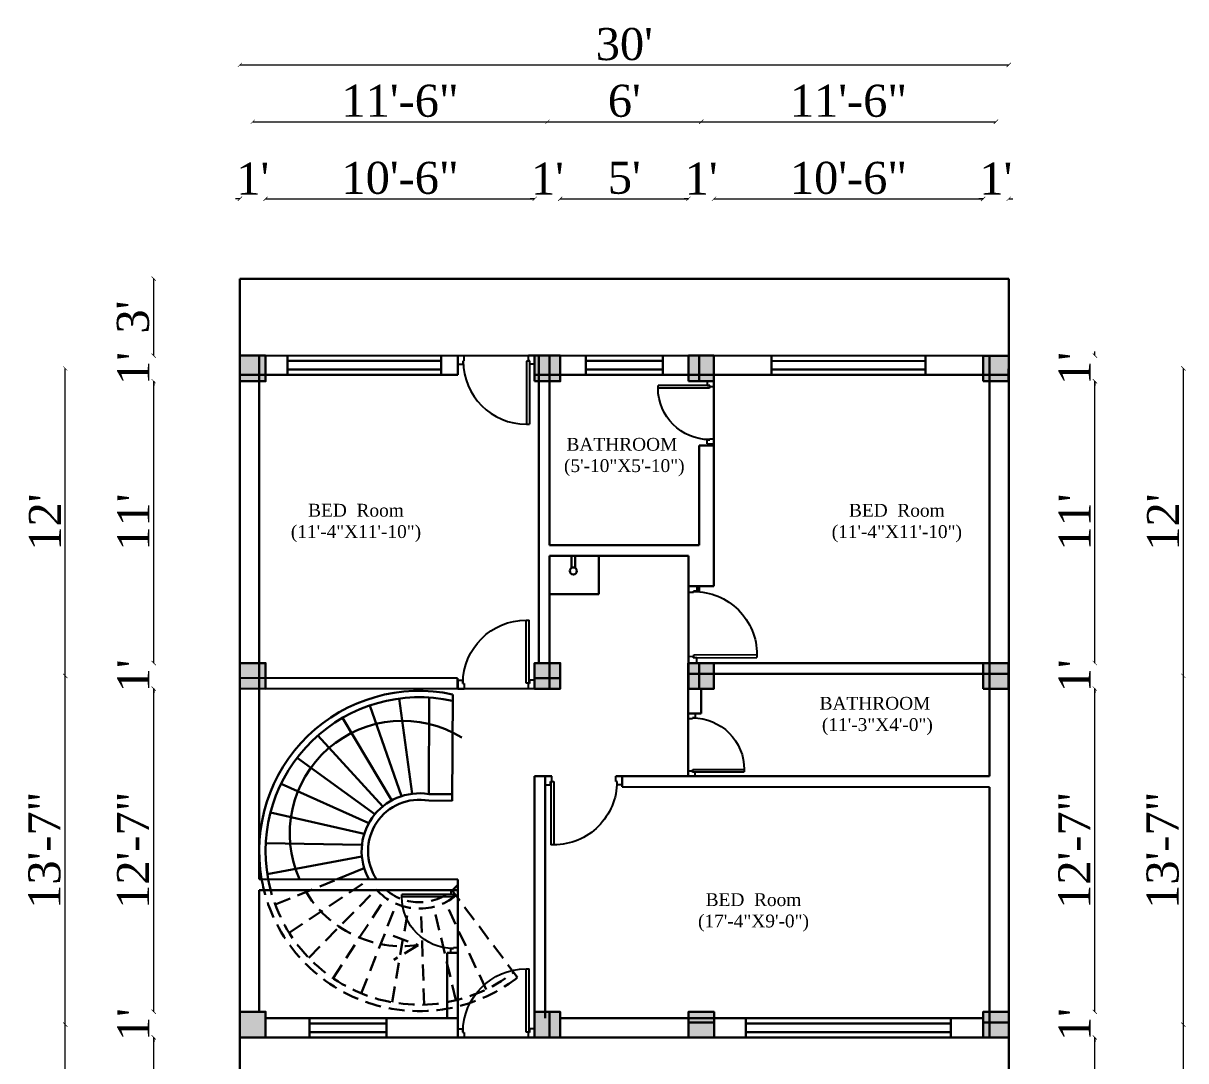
# Model space of a CAD drawing. Header units: inches. Extents: x -763457 to -760918, y -513041 to -512172.
# Drawn here: x -761462 to -760918, y -512657 to -512172 of the extents above; entities that cross this region are included whole.
import ezdxf

# ---------------------------------------------------------------- set-up
doc = ezdxf.new("R2010")
doc.units = ezdxf.units.IN
doc.header["$MEASUREMENT"] = 0
doc.linetypes.add('3', pattern=[0.375, 0.25, -0.125])
doc.layers.get('0').update_dxf_attribs({"lineweight": 30})
doc.layers.add('door', color=2, linetype='Continuous')
doc.layers.add('text', color=7, linetype='Continuous', lineweight=18)
doc.layers.add('window', color=6, linetype='Continuous', lineweight=18)
doc.styles.get("Standard").update_dxf_attribs({"font": 'romantic.ttf'})
doc.dimstyles.new('8feet', dxfattribs={"dimscale": 0, "dimtxt": 15, "dimasz": 2, "dimexe": 2, "dimexo": 10, "dimgap": 2, "dimtad": 1, "dimdec": 0, "dimzin": 0, "dimdsep": 46, "dimlunit": 3, "dimtxsty": 'Standard', "dimblk": 'ARCHTICK', "dimcen": 0, "dimdle": 0.02, "dimse1": 1, "dimse2": 1, "dimclrt": 256, "dimadec": 0, "dimazin": 0, "dimtfac": 1, "dimtdec": 0, "dimtix": 1, "dimtofl": 0, "dimtmove": 2, "dimatfit": 3, "dimfxl": 2, "dimtolj": 1, "dimtzin": 0, "dimlwd": 9, "dimarcsym": 0})

# ---------------------------------------------------------------- blocks, each defined once
blk = doc.blocks.new('A$C03477EDB')
at = {"layer": 'door', "ltscale": 0.5}
for p, q in [((98, 803), (63, 803)), ((63, 63), (63, 803)), ((98, 63), (98, 803)), ((0, 100), (60, 100)), ((0, 100), (0, 0)), ((0, 0), (75, 0)), ((60, 100), (63, 100)), ((60, 100), (60, 60)), ((60, 60), (63, 63)), ((60, 60), (75, 60)), ((63, 63), (98, 63)), ((75, 60), (75, 0)), ((825, 60), (825, 0)), ((840, 60), (825, 60)), ((900, 0), (825, 0)), ((838, 63), (840, 60)), ((840, 100), (840, 60)), ((900, 100), (840, 100)), ((900, 100), (900, 0))]:
    blk.add_line(p, q, dxfattribs=at)
blk.add_arc((98, 63), 740, 360, 90, dxfattribs=at)
blk = doc.blocks.new('_ArchTick')
at = {"layer": 'window', "color": 0, "const_width": 0.15}
blk.add_lwpolyline([(-0.5, -0.5), (0.5, 0.5)], dxfattribs=at)
blk = doc.blocks.new('*D1256')
at = {"color": 0, "lineweight": 9, "transparency": 16777216}
blk.add_line((-761400.8, -512706.32), (-761400.8, -512646.32), dxfattribs=at)
at = {"layer": 'Defpoints', "color": 0, "transparency": 16777216}
for p in [(-761400.8, -512646.34), (-761348.44, -512646.34), (-761341.72, -512706.3)]:
    blk.add_point(p, dxfattribs=at)
at = {"color": 0, "lineweight": 9, "transparency": 16777216, "xscale": 2, "yscale": 2, "zscale": 2}
for p, rotation in [((-761400.8, -512646.34), 90), ((-761400.8, -512706.3), 270)]:
    blk.add_blockref('_ArchTick', p, dxfattribs=dict(at, rotation=rotation))
at = {"transparency": 16777216, "insert": (-761410.59, -512676.32), "char_height": 15, "attachment_point": 5, "rotation": 90}
blk.add_mtext("\\A1;5'", dxfattribs=at)
blk = doc.blocks.new('*D1257')
at = {"color": 0, "lineweight": 9, "transparency": 16777216}
for p, q in [((-761400.8, -512634.35), (-761400.8, -512632.35)), ((-761400.8, -512646.34), (-761400.8, -512648.34))]:
    blk.add_line(p, q, dxfattribs=at)
at = {"layer": 'Defpoints', "color": 0, "transparency": 16777216}
for p in [(-761400.8, -512634.35), (-761348.44, -512634.35), (-761348.44, -512646.34)]:
    blk.add_point(p, dxfattribs=at)
at = {"color": 0, "lineweight": 9, "transparency": 16777216, "xscale": 2, "yscale": 2, "zscale": 2}
for p, rotation in [((-761400.8, -512634.35), 270), ((-761400.8, -512646.34), 90)]:
    blk.add_blockref('_ArchTick', p, dxfattribs=dict(at, rotation=rotation))
at = {"transparency": 16777216, "insert": (-761410.3, -512640.34), "char_height": 15, "attachment_point": 5, "rotation": 90}
blk.add_mtext("\\A1;1'", dxfattribs=at)
blk = doc.blocks.new('*D1258')
at = {"color": 0, "lineweight": 9, "transparency": 16777216}
blk.add_line((-761400.8, -512634.37), (-761400.8, -512483.08), dxfattribs=at)
at = {"layer": 'Defpoints', "color": 0, "transparency": 16777216}
for p in [(-761400.8, -512483.1), (-761348.42, -512483.1), (-761348.44, -512634.35)]:
    blk.add_point(p, dxfattribs=at)
at = {"color": 0, "lineweight": 9, "transparency": 16777216, "xscale": 2, "yscale": 2, "zscale": 2}
for p, rotation in [((-761400.8, -512483.1), 90), ((-761400.8, -512634.35), 270)]:
    blk.add_blockref('_ArchTick', p, dxfattribs=dict(at, rotation=rotation))
at = {"transparency": 16777216, "insert": (-761410.45, -512558.72), "char_height": 15, "attachment_point": 5, "rotation": 90}
blk.add_mtext('\\A1;12\'-7"', dxfattribs=at)
blk = doc.blocks.new('*D1259')
at = {"color": 0, "lineweight": 9, "transparency": 16777216}
for p, q in [((-761400.8, -512471.1), (-761400.8, -512469.1)), ((-761400.8, -512483.1), (-761400.8, -512485.1))]:
    blk.add_line(p, q, dxfattribs=at)
at = {"layer": 'Defpoints', "color": 0, "transparency": 16777216}
for p in [(-761400.8, -512471.1), (-761348.47, -512471.1), (-761348.42, -512483.1)]:
    blk.add_point(p, dxfattribs=at)
at = {"color": 0, "lineweight": 9, "transparency": 16777216, "xscale": 2, "yscale": 2, "zscale": 2}
for p, rotation in [((-761400.8, -512471.1), 270), ((-761400.8, -512483.1), 90)]:
    blk.add_blockref('_ArchTick', p, dxfattribs=dict(at, rotation=rotation))
at = {"transparency": 16777216, "insert": (-761410.3, -512477.1), "char_height": 15, "attachment_point": 5, "rotation": 90}
blk.add_mtext("\\A1;1'", dxfattribs=at)
blk = doc.blocks.new('*D1260')
at = {"color": 0, "lineweight": 9, "transparency": 16777216}
blk.add_line((-761400.8, -512471.12), (-761400.8, -512339.18), dxfattribs=at)
at = {"layer": 'Defpoints', "color": 0, "transparency": 16777216}
for p in [(-761400.8, -512339.2), (-761354.46, -512339.2), (-761348.47, -512471.1)]:
    blk.add_point(p, dxfattribs=at)
at = {"color": 0, "lineweight": 9, "transparency": 16777216, "xscale": 2, "yscale": 2, "zscale": 2}
for p, rotation in [((-761400.8, -512339.2), 90), ((-761400.8, -512471.1), 270)]:
    blk.add_blockref('_ArchTick', p, dxfattribs=dict(at, rotation=rotation))
at = {"transparency": 16777216, "insert": (-761410.3, -512405.15), "char_height": 15, "attachment_point": 5, "rotation": 90}
blk.add_mtext("\\A1;11'", dxfattribs=at)
blk = doc.blocks.new('*D1261')
at = {"color": 0, "lineweight": 9, "transparency": 16777216}
for p, q in [((-761400.8, -512327.21), (-761400.8, -512325.21)), ((-761400.8, -512339.2), (-761400.8, -512341.2))]:
    blk.add_line(p, q, dxfattribs=at)
at = {"layer": 'Defpoints', "color": 0, "transparency": 16777216}
for p in [(-761400.8, -512327.21), (-761354.45, -512327.21), (-761354.46, -512339.2)]:
    blk.add_point(p, dxfattribs=at)
at = {"color": 0, "lineweight": 9, "transparency": 16777216, "xscale": 2, "yscale": 2, "zscale": 2}
for p, rotation in [((-761400.8, -512327.21), 270), ((-761400.8, -512339.2), 90)]:
    blk.add_blockref('_ArchTick', p, dxfattribs=dict(at, rotation=rotation))
at = {"transparency": 16777216, "insert": (-761410.3, -512333.2), "char_height": 15, "attachment_point": 5, "rotation": 90}
blk.add_mtext("\\A1;1'", dxfattribs=at)
blk = doc.blocks.new('*D1262')
at = {"color": 0, "lineweight": 9, "transparency": 16777216}
blk.add_line((-761442.21, -512825.23), (-761442.21, -512640.32), dxfattribs=at)
at = {"layer": 'Defpoints', "color": 0, "transparency": 16777216}
for p in [(-761442.21, -512640.34), (-761348.44, -512640.34), (-761348.46, -512825.21)]:
    blk.add_point(p, dxfattribs=at)
at = {"color": 0, "lineweight": 9, "transparency": 16777216, "xscale": 2, "yscale": 2, "zscale": 2}
for p, rotation in [((-761442.21, -512640.34), 90), ((-761442.21, -512825.21), 270)]:
    blk.add_blockref('_ArchTick', p, dxfattribs=dict(at, rotation=rotation))
at = {"transparency": 16777216, "insert": (-761452, -512732.78), "char_height": 15, "attachment_point": 5, "rotation": 90}
blk.add_mtext('\\A1;15\'-5"', dxfattribs=at)
blk = doc.blocks.new('*D1263')
at = {"color": 0, "lineweight": 9, "transparency": 16777216}
blk.add_line((-761442.21, -512640.36), (-761442.21, -512477.08), dxfattribs=at)
at = {"layer": 'Defpoints', "color": 0, "transparency": 16777216}
for p in [(-761442.21, -512477.1), (-761348.47, -512477.1), (-761348.44, -512640.34)]:
    blk.add_point(p, dxfattribs=at)
at = {"color": 0, "lineweight": 9, "transparency": 16777216, "xscale": 2, "yscale": 2, "zscale": 2}
for p, rotation in [((-761442.21, -512477.1), 90), ((-761442.21, -512640.34), 270)]:
    blk.add_blockref('_ArchTick', p, dxfattribs=dict(at, rotation=rotation))
at = {"transparency": 16777216, "insert": (-761451.87, -512558.72), "char_height": 15, "attachment_point": 5, "rotation": 90}
blk.add_mtext('\\A1;13\'-7"', dxfattribs=at)
blk = doc.blocks.new('*D1264')
at = {"color": 0, "lineweight": 9, "transparency": 16777216}
blk.add_line((-761442.21, -512477.12), (-761442.21, -512333.18), dxfattribs=at)
at = {"layer": 'Defpoints', "color": 0, "transparency": 16777216}
for p in [(-761442.21, -512333.2), (-761348.46, -512333.2), (-761348.47, -512477.1)]:
    blk.add_point(p, dxfattribs=at)
at = {"color": 0, "lineweight": 9, "transparency": 16777216, "xscale": 2, "yscale": 2, "zscale": 2}
for p, rotation in [((-761442.21, -512333.2), 90), ((-761442.21, -512477.1), 270)]:
    blk.add_blockref('_ArchTick', p, dxfattribs=dict(at, rotation=rotation))
at = {"transparency": 16777216, "insert": (-761451.71, -512405.15), "char_height": 15, "attachment_point": 5, "rotation": 90}
blk.add_mtext("\\A1;12'", dxfattribs=at)
blk = doc.blocks.new('*D1268')
at = {"color": 0, "lineweight": 9, "transparency": 16777216}
blk.add_line((-760960.36, -512706.32), (-760960.36, -512646.32), dxfattribs=at)
at = {"layer": 'Defpoints', "color": 0, "transparency": 16777216}
for p in [(-761012.72, -512646.34), (-760960.36, -512646.34), (-761019.43, -512706.3)]:
    blk.add_point(p, dxfattribs=at)
at = {"color": 0, "lineweight": 9, "transparency": 16777216, "xscale": 2, "yscale": 2, "zscale": 2}
for p, rotation in [((-760960.36, -512646.34), 90), ((-760960.36, -512706.3), 270)]:
    blk.add_blockref('_ArchTick', p, dxfattribs=dict(at, rotation=rotation))
at = {"transparency": 16777216, "insert": (-760970.15, -512676.32), "char_height": 15, "attachment_point": 5, "rotation": 90}
blk.add_mtext("\\A1;5'", dxfattribs=at)
blk = doc.blocks.new('*D1269')
at = {"color": 0, "lineweight": 9, "transparency": 16777216}
for p, q in [((-760960.36, -512634.35), (-760960.36, -512632.35)), ((-760960.36, -512646.34), (-760960.36, -512648.34))]:
    blk.add_line(p, q, dxfattribs=at)
at = {"layer": 'Defpoints', "color": 0, "transparency": 16777216}
for p in [(-761012.72, -512634.35), (-760960.36, -512634.35), (-761012.72, -512646.34)]:
    blk.add_point(p, dxfattribs=at)
at = {"color": 0, "lineweight": 9, "transparency": 16777216, "xscale": 2, "yscale": 2, "zscale": 2}
for p, rotation in [((-760960.36, -512634.35), 270), ((-760960.36, -512646.34), 90)]:
    blk.add_blockref('_ArchTick', p, dxfattribs=dict(at, rotation=rotation))
at = {"transparency": 16777216, "insert": (-760969.86, -512640.34), "char_height": 15, "attachment_point": 5, "rotation": 90}
blk.add_mtext("\\A1;1'", dxfattribs=at)
blk = doc.blocks.new('*D1270')
at = {"color": 0, "lineweight": 9, "transparency": 16777216}
blk.add_line((-760960.36, -512634.37), (-760960.36, -512483.08), dxfattribs=at)
at = {"layer": 'Defpoints', "color": 0, "transparency": 16777216}
for p in [(-761012.73, -512483.1), (-760960.36, -512483.1), (-761012.72, -512634.35)]:
    blk.add_point(p, dxfattribs=at)
at = {"color": 0, "lineweight": 9, "transparency": 16777216, "xscale": 2, "yscale": 2, "zscale": 2}
for p, rotation in [((-760960.36, -512483.1), 90), ((-760960.36, -512634.35), 270)]:
    blk.add_blockref('_ArchTick', p, dxfattribs=dict(at, rotation=rotation))
at = {"transparency": 16777216, "insert": (-760970.01, -512558.72), "char_height": 15, "attachment_point": 5, "rotation": 90}
blk.add_mtext('\\A1;12\'-7"', dxfattribs=at)
blk = doc.blocks.new('*D1271')
at = {"color": 0, "lineweight": 9, "transparency": 16777216}
for p, q in [((-760960.36, -512471.1), (-760960.36, -512469.1)), ((-760960.36, -512483.1), (-760960.36, -512485.1))]:
    blk.add_line(p, q, dxfattribs=at)
at = {"layer": 'Defpoints', "color": 0, "transparency": 16777216}
for p in [(-761012.68, -512471.1), (-760960.36, -512471.1), (-761012.73, -512483.1)]:
    blk.add_point(p, dxfattribs=at)
at = {"color": 0, "lineweight": 9, "transparency": 16777216, "xscale": 2, "yscale": 2, "zscale": 2}
for p, rotation in [((-760960.36, -512471.1), 270), ((-760960.36, -512483.1), 90)]:
    blk.add_blockref('_ArchTick', p, dxfattribs=dict(at, rotation=rotation))
at = {"transparency": 16777216, "insert": (-760969.86, -512477.1), "char_height": 15, "attachment_point": 5, "rotation": 90}
blk.add_mtext("\\A1;1'", dxfattribs=at)
blk = doc.blocks.new('*D1272')
at = {"color": 0, "lineweight": 9, "transparency": 16777216}
blk.add_line((-760960.36, -512471.12), (-760960.36, -512339.18), dxfattribs=at)
at = {"layer": 'Defpoints', "color": 0, "transparency": 16777216}
for p in [(-761006.7, -512339.2), (-760960.36, -512339.2), (-761012.68, -512471.1)]:
    blk.add_point(p, dxfattribs=at)
at = {"color": 0, "lineweight": 9, "transparency": 16777216, "xscale": 2, "yscale": 2, "zscale": 2}
for p, rotation in [((-760960.36, -512339.2), 90), ((-760960.36, -512471.1), 270)]:
    blk.add_blockref('_ArchTick', p, dxfattribs=dict(at, rotation=rotation))
at = {"transparency": 16777216, "insert": (-760969.86, -512405.15), "char_height": 15, "attachment_point": 5, "rotation": 90}
blk.add_mtext("\\A1;11'", dxfattribs=at)
blk = doc.blocks.new('*D1273')
at = {"color": 0, "lineweight": 9, "transparency": 16777216}
for p, q in [((-760960.36, -512327.21), (-760960.36, -512325.21)), ((-760960.36, -512339.2), (-760960.36, -512341.2))]:
    blk.add_line(p, q, dxfattribs=at)
at = {"layer": 'Defpoints', "color": 0, "transparency": 16777216}
for p in [(-761006.7, -512327.21), (-760960.36, -512327.21), (-761006.7, -512339.2)]:
    blk.add_point(p, dxfattribs=at)
at = {"color": 0, "lineweight": 9, "transparency": 16777216, "xscale": 2, "yscale": 2, "zscale": 2}
for p, rotation in [((-760960.36, -512327.21), 270), ((-760960.36, -512339.2), 90)]:
    blk.add_blockref('_ArchTick', p, dxfattribs=dict(at, rotation=rotation))
at = {"transparency": 16777216, "insert": (-760969.86, -512333.2), "char_height": 15, "attachment_point": 5, "rotation": 90}
blk.add_mtext("\\A1;1'", dxfattribs=at)
blk = doc.blocks.new('*D1274')
at = {"color": 0, "lineweight": 9, "transparency": 16777216}
blk.add_line((-760918.94, -512825.23), (-760918.94, -512640.32), dxfattribs=at)
at = {"layer": 'Defpoints', "color": 0, "transparency": 16777216}
for p in [(-761012.72, -512640.34), (-760918.94, -512640.34), (-761012.7, -512825.21)]:
    blk.add_point(p, dxfattribs=at)
at = {"color": 0, "lineweight": 9, "transparency": 16777216, "xscale": 2, "yscale": 2, "zscale": 2}
for p, rotation in [((-760918.94, -512640.34), 90), ((-760918.94, -512825.21), 270)]:
    blk.add_blockref('_ArchTick', p, dxfattribs=dict(at, rotation=rotation))
at = {"transparency": 16777216, "insert": (-760928.73, -512732.78), "char_height": 15, "attachment_point": 5, "rotation": 90}
blk.add_mtext('\\A1;15\'-5"', dxfattribs=at)
blk = doc.blocks.new('*D1275')
at = {"color": 0, "lineweight": 9, "transparency": 16777216}
blk.add_line((-760918.94, -512640.36), (-760918.94, -512477.08), dxfattribs=at)
at = {"layer": 'Defpoints', "color": 0, "transparency": 16777216}
for p in [(-761012.68, -512477.1), (-760918.94, -512477.1), (-761012.72, -512640.34)]:
    blk.add_point(p, dxfattribs=at)
at = {"color": 0, "lineweight": 9, "transparency": 16777216, "xscale": 2, "yscale": 2, "zscale": 2}
for p, rotation in [((-760918.94, -512477.1), 90), ((-760918.94, -512640.34), 270)]:
    blk.add_blockref('_ArchTick', p, dxfattribs=dict(at, rotation=rotation))
at = {"transparency": 16777216, "insert": (-760928.6, -512558.72), "char_height": 15, "attachment_point": 5, "rotation": 90}
blk.add_mtext('\\A1;13\'-7"', dxfattribs=at)
blk = doc.blocks.new('*D1276')
at = {"color": 0, "lineweight": 9, "transparency": 16777216}
blk.add_line((-760918.94, -512477.12), (-760918.94, -512333.18), dxfattribs=at)
at = {"layer": 'Defpoints', "color": 0, "transparency": 16777216}
for p in [(-761012.7, -512333.2), (-760918.94, -512333.2), (-761012.68, -512477.1)]:
    blk.add_point(p, dxfattribs=at)
at = {"color": 0, "lineweight": 9, "transparency": 16777216, "xscale": 2, "yscale": 2, "zscale": 2}
for p, rotation in [((-760918.94, -512333.2), 90), ((-760918.94, -512477.1), 270)]:
    blk.add_blockref('_ArchTick', p, dxfattribs=dict(at, rotation=rotation))
at = {"transparency": 16777216, "insert": (-760928.44, -512405.15), "char_height": 15, "attachment_point": 5, "rotation": 90}
blk.add_mtext("\\A1;12'", dxfattribs=at)
blk = doc.blocks.new('*D1277')
at = {"color": 0, "lineweight": 9, "transparency": 16777216}
for p, q in [((-761360.45, -512253.84), (-761362.45, -512253.84)), ((-761348.46, -512253.84), (-761346.46, -512253.84))]:
    blk.add_line(p, q, dxfattribs=at)
at = {"layer": 'Defpoints', "color": 0, "transparency": 16777216}
for p in [(-761348.46, -512253.84), (-761360.45, -512327.2), (-761348.46, -512327.21)]:
    blk.add_point(p, dxfattribs=at)
at = {"color": 0, "lineweight": 9, "transparency": 16777216, "xscale": 2, "yscale": 2, "zscale": 2}
blk.add_blockref('_ArchTick', (-761360.45, -512253.84), dxfattribs=at)
at = {"color": 0, "lineweight": 9, "transparency": 16777216, "xscale": 2, "yscale": 2, "zscale": 2, "rotation": 180}
blk.add_blockref('_ArchTick', (-761348.46, -512253.84), dxfattribs=at)
at = {"transparency": 16777216, "insert": (-761354.45, -512244.34), "char_height": 15, "attachment_point": 5}
blk.add_mtext("\\A1;1'", dxfattribs=at)
blk = doc.blocks.new('*D1278')
at = {"color": 0, "lineweight": 9, "transparency": 16777216}
blk.add_line((-761348.48, -512253.84), (-761222.53, -512253.84), dxfattribs=at)
at = {"layer": 'Defpoints', "color": 0, "transparency": 16777216}
for p in [(-761222.55, -512253.84), (-761348.46, -512327.21), (-761222.55, -512327.22)]:
    blk.add_point(p, dxfattribs=at)
at = {"color": 0, "lineweight": 9, "transparency": 16777216, "xscale": 2, "yscale": 2, "zscale": 2, "rotation": 180}
blk.add_blockref('_ArchTick', (-761348.46, -512253.84), dxfattribs=at)
at = {"color": 0, "lineweight": 9, "transparency": 16777216, "xscale": 2, "yscale": 2, "zscale": 2}
blk.add_blockref('_ArchTick', (-761222.55, -512253.84), dxfattribs=at)
at = {"transparency": 16777216, "insert": (-761285.5, -512244.12), "char_height": 15, "attachment_point": 5}
blk.add_mtext('\\A1;10\'-6"', dxfattribs=at)
blk = doc.blocks.new('*D1279')
at = {"color": 0, "lineweight": 9, "transparency": 16777216}
for p, q in [((-761222.55, -512253.84), (-761224.55, -512253.84)), ((-761210.56, -512253.84), (-761208.56, -512253.84))]:
    blk.add_line(p, q, dxfattribs=at)
at = {"layer": 'Defpoints', "color": 0, "transparency": 16777216}
for p in [(-761210.56, -512253.84), (-761222.55, -512327.22), (-761210.56, -512327.22)]:
    blk.add_point(p, dxfattribs=at)
at = {"color": 0, "lineweight": 9, "transparency": 16777216, "xscale": 2, "yscale": 2, "zscale": 2}
blk.add_blockref('_ArchTick', (-761222.55, -512253.84), dxfattribs=at)
at = {"color": 0, "lineweight": 9, "transparency": 16777216, "xscale": 2, "yscale": 2, "zscale": 2, "rotation": 180}
blk.add_blockref('_ArchTick', (-761210.56, -512253.84), dxfattribs=at)
at = {"transparency": 16777216, "insert": (-761216.55, -512244.34), "char_height": 15, "attachment_point": 5}
blk.add_mtext("\\A1;1'", dxfattribs=at)
blk = doc.blocks.new('*D1280')
at = {"color": 0, "lineweight": 9, "transparency": 16777216}
blk.add_line((-761210.58, -512253.84), (-761150.58, -512253.84), dxfattribs=at)
at = {"layer": 'Defpoints', "color": 0, "transparency": 16777216}
for p in [(-761150.6, -512253.84), (-761210.56, -512327.22), (-761150.6, -512327.22)]:
    blk.add_point(p, dxfattribs=at)
at = {"color": 0, "lineweight": 9, "transparency": 16777216, "xscale": 2, "yscale": 2, "zscale": 2, "rotation": 180}
blk.add_blockref('_ArchTick', (-761210.56, -512253.84), dxfattribs=at)
at = {"color": 0, "lineweight": 9, "transparency": 16777216, "xscale": 2, "yscale": 2, "zscale": 2}
blk.add_blockref('_ArchTick', (-761150.6, -512253.84), dxfattribs=at)
at = {"transparency": 16777216, "insert": (-761180.58, -512244.05), "char_height": 15, "attachment_point": 5}
blk.add_mtext("\\A1;5'", dxfattribs=at)
blk = doc.blocks.new('*D1281')
at = {"color": 0, "lineweight": 9, "transparency": 16777216}
for p, q in [((-761150.6, -512253.84), (-761152.6, -512253.84)), ((-761138.61, -512253.84), (-761136.61, -512253.84))]:
    blk.add_line(p, q, dxfattribs=at)
at = {"layer": 'Defpoints', "color": 0, "transparency": 16777216}
for p in [(-761138.61, -512253.84), (-761150.6, -512327.22), (-761138.61, -512327.22)]:
    blk.add_point(p, dxfattribs=at)
at = {"color": 0, "lineweight": 9, "transparency": 16777216, "xscale": 2, "yscale": 2, "zscale": 2}
blk.add_blockref('_ArchTick', (-761150.6, -512253.84), dxfattribs=at)
at = {"color": 0, "lineweight": 9, "transparency": 16777216, "xscale": 2, "yscale": 2, "zscale": 2, "rotation": 180}
blk.add_blockref('_ArchTick', (-761138.61, -512253.84), dxfattribs=at)
at = {"transparency": 16777216, "insert": (-761144.6, -512244.34), "char_height": 15, "attachment_point": 5}
blk.add_mtext("\\A1;1'", dxfattribs=at)
blk = doc.blocks.new('*D1282')
at = {"color": 0, "lineweight": 9, "transparency": 16777216}
blk.add_line((-761138.63, -512253.84), (-761012.68, -512253.84), dxfattribs=at)
at = {"layer": 'Defpoints', "color": 0, "transparency": 16777216}
for p in [(-761012.7, -512253.84), (-761138.61, -512327.22), (-761012.7, -512327.23)]:
    blk.add_point(p, dxfattribs=at)
at = {"color": 0, "lineweight": 9, "transparency": 16777216, "xscale": 2, "yscale": 2, "zscale": 2, "rotation": 180}
blk.add_blockref('_ArchTick', (-761138.61, -512253.84), dxfattribs=at)
at = {"color": 0, "lineweight": 9, "transparency": 16777216, "xscale": 2, "yscale": 2, "zscale": 2}
blk.add_blockref('_ArchTick', (-761012.7, -512253.84), dxfattribs=at)
at = {"transparency": 16777216, "insert": (-761075.65, -512244.12), "char_height": 15, "attachment_point": 5}
blk.add_mtext('\\A1;10\'-6"', dxfattribs=at)
blk = doc.blocks.new('*D1283')
at = {"color": 0, "lineweight": 9, "transparency": 16777216}
for p, q in [((-761012.7, -512253.84), (-761014.7, -512253.84)), ((-761000.7, -512253.84), (-760998.7, -512253.84))]:
    blk.add_line(p, q, dxfattribs=at)
at = {"layer": 'Defpoints', "color": 0, "transparency": 16777216}
for p in [(-761000.7, -512253.84), (-761012.7, -512327.23), (-761000.7, -512327.23)]:
    blk.add_point(p, dxfattribs=at)
at = {"color": 0, "lineweight": 9, "transparency": 16777216, "xscale": 2, "yscale": 2, "zscale": 2}
blk.add_blockref('_ArchTick', (-761012.7, -512253.84), dxfattribs=at)
at = {"color": 0, "lineweight": 9, "transparency": 16777216, "xscale": 2, "yscale": 2, "zscale": 2, "rotation": 180}
blk.add_blockref('_ArchTick', (-761000.7, -512253.84), dxfattribs=at)
at = {"transparency": 16777216, "insert": (-761006.7, -512244.34), "char_height": 15, "attachment_point": 5}
blk.add_mtext("\\A1;1'", dxfattribs=at)
blk = doc.blocks.new('*D1284')
at = {"color": 0, "lineweight": 9, "transparency": 16777216}
blk.add_line((-761354.48, -512217.75), (-761216.53, -512217.75), dxfattribs=at)
at = {"layer": 'Defpoints', "color": 0, "transparency": 16777216}
for p in [(-761216.55, -512217.75), (-761354.46, -512339.2), (-761216.55, -512339.21)]:
    blk.add_point(p, dxfattribs=at)
at = {"color": 0, "lineweight": 9, "transparency": 16777216, "xscale": 2, "yscale": 2, "zscale": 2, "rotation": 180}
blk.add_blockref('_ArchTick', (-761354.46, -512217.75), dxfattribs=at)
at = {"color": 0, "lineweight": 9, "transparency": 16777216, "xscale": 2, "yscale": 2, "zscale": 2}
blk.add_blockref('_ArchTick', (-761216.55, -512217.75), dxfattribs=at)
at = {"transparency": 16777216, "insert": (-761285.5, -512208.03), "char_height": 15, "attachment_point": 5}
blk.add_mtext('\\A1;11\'-6"', dxfattribs=at)
blk = doc.blocks.new('*D1285')
at = {"color": 0, "lineweight": 9, "transparency": 16777216}
blk.add_line((-761216.57, -512217.75), (-761144.58, -512217.75), dxfattribs=at)
at = {"layer": 'Defpoints', "color": 0, "transparency": 16777216}
for p in [(-761144.6, -512217.75), (-761216.55, -512339.21), (-761144.6, -512339.22)]:
    blk.add_point(p, dxfattribs=at)
at = {"color": 0, "lineweight": 9, "transparency": 16777216, "xscale": 2, "yscale": 2, "zscale": 2, "rotation": 180}
blk.add_blockref('_ArchTick', (-761216.55, -512217.75), dxfattribs=at)
at = {"color": 0, "lineweight": 9, "transparency": 16777216, "xscale": 2, "yscale": 2, "zscale": 2}
blk.add_blockref('_ArchTick', (-761144.6, -512217.75), dxfattribs=at)
at = {"transparency": 16777216, "insert": (-761180.58, -512208.03), "char_height": 15, "attachment_point": 5}
blk.add_mtext("\\A1;6'", dxfattribs=at)
blk = doc.blocks.new('*D1286')
at = {"color": 0, "lineweight": 9, "transparency": 16777216}
blk.add_line((-761144.62, -512217.75), (-761006.68, -512217.75), dxfattribs=at)
at = {"layer": 'Defpoints', "color": 0, "transparency": 16777216}
for p in [(-761006.7, -512217.75), (-761144.6, -512339.22), (-761006.7, -512339.23)]:
    blk.add_point(p, dxfattribs=at)
at = {"color": 0, "lineweight": 9, "transparency": 16777216, "xscale": 2, "yscale": 2, "zscale": 2, "rotation": 180}
blk.add_blockref('_ArchTick', (-761144.6, -512217.75), dxfattribs=at)
at = {"color": 0, "lineweight": 9, "transparency": 16777216, "xscale": 2, "yscale": 2, "zscale": 2}
blk.add_blockref('_ArchTick', (-761006.7, -512217.75), dxfattribs=at)
at = {"transparency": 16777216, "insert": (-761075.65, -512208.03), "char_height": 15, "attachment_point": 5}
blk.add_mtext('\\A1;11\'-6"', dxfattribs=at)
blk = doc.blocks.new('*D1287')
at = {"color": 0, "lineweight": 9, "transparency": 16777216}
blk.add_line((-761360.47, -512191.16), (-761000.68, -512191.16), dxfattribs=at)
at = {"layer": 'Defpoints', "color": 0, "transparency": 16777216}
for p in [(-761000.7, -512191.16), (-761360.45, -512327.2), (-761000.7, -512327.2)]:
    blk.add_point(p, dxfattribs=at)
at = {"color": 0, "lineweight": 9, "transparency": 16777216, "xscale": 2, "yscale": 2, "zscale": 2, "rotation": 180}
blk.add_blockref('_ArchTick', (-761360.45, -512191.16), dxfattribs=at)
at = {"color": 0, "lineweight": 9, "transparency": 16777216, "xscale": 2, "yscale": 2, "zscale": 2}
blk.add_blockref('_ArchTick', (-761000.7, -512191.16), dxfattribs=at)
at = {"transparency": 16777216, "insert": (-761180.58, -512181.49), "char_height": 15, "attachment_point": 5}
blk.add_mtext("\\A1;30'", dxfattribs=at)
blk = doc.blocks.new('*D1292')
at = {"color": 0, "lineweight": 9, "transparency": 16777216}
blk.add_line((-761400.8, -512327.22), (-761400.8, -512291.18), dxfattribs=at)
at = {"layer": 'Defpoints', "color": 0, "transparency": 16777216}
for p in [(-761400.8, -512291.2), (-761360.45, -512291.2), (-761360.45, -512327.2)]:
    blk.add_point(p, dxfattribs=at)
at = {"color": 0, "lineweight": 9, "transparency": 16777216, "xscale": 2, "yscale": 2, "zscale": 2}
for p, rotation in [((-761400.8, -512291.2), 90), ((-761400.8, -512327.2), 270)]:
    blk.add_blockref('_ArchTick', p, dxfattribs=dict(at, rotation=rotation))
at = {"transparency": 16777216, "insert": (-761410.45, -512309.2), "char_height": 15, "attachment_point": 5, "rotation": 90}
blk.add_mtext("\\A1;3'", dxfattribs=at)

msp = doc.modelspace()

# ---------------------------------------------------------------- hatches: boundary and pattern name
for points in [[(-761360.45, -512327.2), (-761360.45, -512339.2), (-761348.46, -512339.2), (-761348.46, -512327.21)], [(-761222.55, -512327.22), (-761222.55, -512339.21), (-761210.56, -512339.21), (-761210.56, -512327.22)], [(-761150.6, -512327.23), (-761150.6, -512339.22), (-761138.61, -512339.22), (-761138.61, -512327.23)], [(-761012.7, -512327.24), (-761012.7, -512339.23), (-761000.71, -512339.23), (-761000.7, -512327.24)], [(-761360.46, -512471.1), (-761360.47, -512483.09), (-761348.47, -512483.1), (-761348.47, -512471.1)], [(-761222.56, -512471.12), (-761222.56, -512483.11), (-761210.57, -512483.11), (-761210.57, -512471.12)], [(-761150.61, -512471.12), (-761150.61, -512483.12), (-761138.62, -512483.12), (-761138.62, -512471.13)], [(-761012.71, -512471.14), (-761012.71, -512483.13), (-761000.72, -512483.13), (-761000.72, -512471.14)], [(-761360.43, -512634.34), (-761360.43, -512646.34), (-761348.44, -512646.34), (-761348.44, -512634.35)], [(-761222.53, -512634.36), (-761222.53, -512646.35), (-761210.54, -512646.35), (-761210.54, -512634.36)], [(-761150.58, -512634.37), (-761150.58, -512646.36), (-761138.59, -512646.36), (-761138.59, -512634.37)], [(-761012.68, -512634.38), (-761012.68, -512646.37), (-761000.69, -512646.37), (-761000.68, -512634.38)]]:
    msp.add_hatch(color=256).paths.add_polyline_path(points)

# ---------------------------------------------------------------- linework, layer by layer
for p, q in [((-761360.45, -512291.2), (-761000.7, -512291.24)), ((-761360.45, -512291.2), (-761360.45, -512867.2)), ((-761000.7, -512291.24), (-761000.7, -512867.24)), ((-761360.45, -512327.2), (-761000.7, -512327.24)), ((-761351.46, -512327.21), (-761351.46, -512549.94)), ((-761338.23, -512336.2), (-761338.22, -512327.21)), ((-761266.28, -512336.21), (-761266.28, -512327.22)), ((-761220.57, -512471.12), (-761220.55, -512327.22)), ((-761215.56, -512415.97), (-761215.55, -512327.22)), ((-761210.56, -512339.21), (-761210.56, -512327.22)), ((-761198.58, -512327.22), (-761198.58, -512336.21)), ((-761162.58, -512327.22), (-761162.58, -512336.22)), ((-761150.6, -512339.22), (-761150.6, -512327.23)), ((-761145.6, -512339.22), (-761145.6, -512327.23)), ((-761111.63, -512336.22), (-761111.63, -512327.23)), ((-761039.68, -512336.23), (-761039.68, -512327.24)), ((-761009.7, -512327.24), (-761009.7, -512524.13)), ((-761000.7, -512327.24), (-761000.7, -512831.24)), ((-761338.23, -512333.7), (-761266.28, -512333.71)), ((-761338.22, -512329.71), (-761266.28, -512329.71)), ((-761198.58, -512329.72), (-761162.58, -512329.72)), ((-761198.58, -512333.72), (-761162.58, -512333.72)), ((-761111.63, -512329.73), (-761039.68, -512329.74)), ((-761111.63, -512333.73), (-761039.68, -512333.73)), ((-761360.45, -512336.2), (-761258.55, -512336.21)), ((-761222.55, -512336.21), (-761000.71, -512336.24)), ((-761138.61, -512339.22), (-761138.61, -512435.09)), ((-761145.6, -512415.97), (-761145.6, -512369.22)), ((-761220.56, -512411.09), (-761220.56, -512411.09)), ((-761215.56, -512415.97), (-761145.6, -512415.97)), ((-761215.57, -512471.12), (-761215.56, -512420.97)), ((-761215.56, -512420.97), (-761150.6, -512420.97)), ((-761192.44, -512420.97), (-761192.44, -512438.93)), ((-761150.6, -512483.12), (-761150.6, -512420.97)), ((-761138.61, -512435.09), (-761150.6, -512435.09)), ((-761145.6, -512437.75), (-761145.6, -512435.09)), ((-761192.44, -512438.93), (-761215.56, -512438.93)), ((-761215.57, -512483.11), (-761215.57, -512471.12)), ((-761150.61, -512471.12), (-761000.72, -512471.14)), ((-761145.6, -512483.12), (-761145.6, -512471.12)), ((-761360.47, -512478.1), (-761258.56, -512478.11)), ((-761222.56, -512478.11), (-761210.57, -512478.11)), ((-761150.61, -512476.12), (-761000.72, -512476.14)), ((-761150.61, -512476.12), (-761000.72, -512476.14)), ((-761360.47, -512483.09), (-761210.57, -512483.11)), ((-761360.47, -512483.09), (-761210.57, -512483.11)), ((-761351.47, -512483.09), (-761351.45, -512572.34)), ((-761150.61, -512483.12), (-761150.62, -512524.12)), ((-761144.62, -512483.12), (-761144.62, -512494.79)), ((-761150.62, -512494.79), (-761144.62, -512494.79)), ((-761222.53, -512637.35), (-761222.53, -512524.11)), ((-761222.53, -512524.11), (-761214.53, -512524.11)), ((-761217.53, -512637.35), (-761217.53, -512524.11)), ((-761184.55, -512524.12), (-761009.7, -512524.13)), ((-761181.55, -512524.08), (-761181.55, -512529.12)), ((-761181.55, -512529.12), (-761009.7, -512529.13)), ((-761009.7, -512529.13), (-761009.7, -512646.37)), ((-761272.11, -512535.48), (-761261.13, -512535.53)), ((-761272.1, -512532.44), (-761261.11, -512532.49)), ((-761351.45, -512572.34), (-761258.53, -512572.35)), ((-761258.53, -512646.35), (-761258.53, -512572.35)), ((-761351.45, -512577.34), (-761258.53, -512577.35)), ((-761351.45, -512577.34), (-761351.44, -512634.35)), ((-761263.53, -512637.35), (-761263.53, -512606.68)), ((-761263.53, -512606.68), (-761258.53, -512606.68)), ((-761348.44, -512637.34), (-761258.53, -512637.35)), ((-761327.83, -512637.34), (-761327.84, -512646.34)), ((-761291.83, -512637.34), (-761291.84, -512646.34)), ((-761215.53, -512646.35), (-761215.53, -512634.36)), ((-761210.54, -512646.35), (-761210.54, -512634.36)), ((-761012.72, -512637.34), (-761210.54, -512637.37)), ((-761123.66, -512646.36), (-761123.66, -512637.37)), ((-761027.71, -512646.37), (-761027.71, -512637.38)), ((-761327.84, -512643.84), (-761291.84, -512643.84)), ((-761327.83, -512639.84), (-761291.83, -512639.84)), ((-761150.58, -512639.36), (-761138.59, -512639.36)), ((-761123.66, -512639.86), (-761027.71, -512639.87)), ((-761123.66, -512643.86), (-761027.71, -512643.87)), ((-761012.68, -512639.38), (-761000.69, -512639.38)), ((-761348.44, -512646.34), (-761222.53, -512646.35)), ((-761263.53, -512646.35), (-761263.53, -512646.35)), ((-761150.58, -512646.36), (-761210.54, -512646.35)), ((-761012.72, -512646.34), (-761150.58, -512646.36))]:
    msp.add_line(p, q)
at = {"ltscale": 0.5}
for p, q in [((-761260.89, -512485.76), (-761261.13, -512535.53)), ((-761299.65, -512490.94), (-761284.8, -512533.39)), ((-761285.93, -512487.73), (-761279.92, -512532.3)), ((-761271.96, -512487.26), (-761272.1, -512532.44)), ((-761312.51, -512496.77), (-761289.41, -512535.37)), ((-761324.01, -512505.03), (-761293.61, -512538.2)), ((-761333.71, -512515.43), (-761297.25, -512541.81)), ((-761341.21, -512527.6), (-761300.17, -512546.11)), ((-761346.18, -512541.1), (-761302.25, -512550.97)), ((-761348.36, -512555.41), (-761303.34, -512556.24)), ((-761347.63, -512569.97), (-761303.36, -512561.71)), ((-761314.94, -512572.34), (-761302.25, -512567.17))]:
    msp.add_line(p, q, dxfattribs=at)
at = {"linetype": '3', "ltscale": 30}
for p, q in [((-761343.94, -512584.16), (-761314.94, -512572.34)), ((-761337.41, -512597.39), (-761299.99, -512572.36)), ((-761328.25, -512609.07), (-761296.65, -512577.03)), ((-761230.59, -512618.32), (-761261.13, -512577.5)), ((-761316.84, -512618.66), (-761292.34, -512580.92)), ((-761303.64, -512625.71), (-761287.24, -512583.83)), ((-761245.22, -512623.88), (-761264.28, -512583.13)), ((-761289.23, -512629.89), (-761281.6, -512585.57)), ((-761274.24, -512630.99), (-761275.69, -512586.05)), ((-761259.35, -512628.96), (-761269.81, -512585.22)), ((-761288.7, -512598.79), (-761277.03, -512603.12)), ((-761277.03, -512603.12), (-761288.46, -512610.06))]:
    msp.add_line(p, q, dxfattribs=at)
for points in [[(-761360.45, -512339.2), (-761348.46, -512339.2), (-761348.46, -512327.21), (-761360.45, -512327.2)], [(-761222.55, -512339.21), (-761210.56, -512339.21), (-761210.56, -512327.22), (-761222.55, -512327.22)], [(-761150.6, -512339.22), (-761138.61, -512339.22), (-761138.61, -512327.23), (-761150.6, -512327.23)], [(-761012.7, -512339.23), (-761000.71, -512339.23), (-761000.7, -512327.24), (-761012.7, -512327.24)], [(-761360.47, -512483.09), (-761348.47, -512483.1), (-761348.47, -512471.1), (-761360.46, -512471.1)], [(-761222.56, -512483.11), (-761210.57, -512483.11), (-761210.57, -512471.12), (-761222.56, -512471.12)], [(-761150.61, -512483.12), (-761138.62, -512483.12), (-761138.62, -512471.13), (-761150.61, -512471.12)], [(-761012.71, -512483.13), (-761000.72, -512483.13), (-761000.72, -512471.14), (-761012.71, -512471.14)], [(-761360.43, -512646.34), (-761348.44, -512646.34), (-761348.44, -512634.35), (-761360.43, -512634.34)], [(-761222.53, -512646.35), (-761210.54, -512646.35), (-761210.54, -512634.36), (-761222.53, -512634.36)], [(-761150.58, -512646.36), (-761138.59, -512646.36), (-761138.59, -512634.37), (-761150.58, -512634.37)], [(-761012.68, -512646.37), (-761000.69, -512646.37), (-761000.68, -512634.38), (-761012.68, -512634.38)]]:
    msp.add_lwpolyline(points, close=True)
for points in [[(-761258.55, -512327.22), (-761258.55, -512336.21)], [(-761145.6, -512369.22), (-761138.61, -512369.22)], [(-761205.36, -512426.6), (-761205.36, -512420.97), (-761203.49, -512420.97), (-761203.49, -512426.6)], [(-761145.6, -512435.15), (-761150.6, -512435.15)], [(-761258.56, -512478.11), (-761258.56, -512483.1)]]:
    msp.add_lwpolyline(points)
msp.add_circle((-761204.42, -512428), 1.68)
at = {"ltscale": 0.5}
for radius, start, end in [(74.96, 77.9833, 190.1946), (71.96, 77.4864, 190.6244), (26.99, 80.6279, 209.4899), (23.99, 79.4685, 213.586)]:
    msp.add_arc((-761276.5, -512559.07), radius, start, end, dxfattribs=at)
msp.add_arc((-761284.37, -512550.87), 52.76, 58.287, 204.0048)
at = {"linetype": '3', "ltscale": 30}
for centre, radius, start, end in [((-761276.5, -512559.07), 74.96, 190.1946, 307.773), ((-761276.5, -512559.07), 71.96, 190.6244, 307.8133), ((-761284.37, -512550.87), 52.76, 210.1046, 277.9915), ((-761276.5, -512559.07), 26.99, 221.7018, 309.4931), ((-761276.5, -512559.07), 23.99, 229.6062, 318.5093)]:
    msp.add_arc(centre, radius, start, end, dxfattribs=at)

# ---------------------------------------------------------------- block references
at = {"layer": 'door', "ltscale": 0.5}
for p, xscale, yscale, zscale, rotation in [((-761222.46, -512327.22), 0.03997163605999768, 0.03997163582243957, 0.03997163601841754, 179.9941485017403), ((-761138.61, -512339.22), -0.03259409282590827, 0.03259409265592694, 0.03259409275809153, 90.00585152131077), ((-761150.6, -512471.12), -0.03997163602476753, 0.03997163579208518, 0.03997163601841754, 270.0577415491767), ((-761222.56, -512483.11), -0.03997163595149365, 0.03997163567692041, 0.03997163601841754, 0.05774154537156129), ((-761150.62, -512524.12), -0.03259409276775745, 0.03259409257873358, 0.03259409275809153, 270.0058515213212), ((-761217.53, -512524.11), -0.03997163595149365, 0.03997163567692041, 0.03997163601841754, 180.0577415453716), ((-761258.53, -512577.35), -0.03259409282590827, 0.03259409253951162, 0.03259409275809153, 90.00585152131077), ((-761222.58, -512646.35), -0.03997163595149365, 0.03997163567692041, 0.03997163601841754, 0.05774154537156129)]:
    msp.add_blockref('A$C03477EDB', p, dxfattribs=dict(at, xscale=xscale, yscale=yscale, zscale=zscale, rotation=rotation))

# ---------------------------------------------------------------- texts
at = {"layer": 'text', "ltscale": 5, "char_height": 5.9957, "width": 72.4656, "attachment_point": 2, "rotation": 359.9941}
for s, insert in [('{\\fTimes New Roman|b0|i0|c0|p18;BATHROOM  }(5\'-10"X5\'-10")', (-761180.58, -512365.72)), ('{\\fTimes New Roman|b0|i0|c0|p18;BED  Room}\\P(11\'-4"X11\'-10")', (-761306.14, -512396.58)), ('{\\fTimes New Roman|b0|i0|c0|p18;BED  Room}\\P(11\'-4"X11\'-10")', (-761053.04, -512396.61)), ('{\\fTimes New Roman|b0|i0|c0|p18;BATHROOM  }(11\'-3"X4\'-0")', (-761062.14, -512486.93)), ('{\\fTimes New Roman|b0|i0|c0|p18;BED  Room}\\P(17\'-4"X9\'-0")', (-761120.11, -512578.85))]:
    msp.add_mtext(s, dxfattribs=dict(at, insert=insert))

# ---------------------------------------------------------------- dimensions: what is measured, and where the dimension line sits
for base, p1, p2, picture, middle in [((-761000.7, -512191.16), (-761360.45, -512327.2), (-761000.7, -512327.2), '*D1287', (-761180.58, -512181.49)), ((-761216.55, -512217.75), (-761354.46, -512339.2), (-761216.55, -512339.21), '*D1284', (-761285.5, -512208.03)), ((-761144.6, -512217.75), (-761216.55, -512339.21), (-761144.6, -512339.22), '*D1285', (-761180.58, -512208.03)), ((-761006.7, -512217.75), (-761144.6, -512339.22), (-761006.7, -512339.23), '*D1286', (-761075.65, -512208.03)), ((-761348.46, -512253.84), (-761360.45, -512327.2), (-761348.46, -512327.21), '*D1277', (-761354.45, -512244.34)), ((-761222.55, -512253.84), (-761348.46, -512327.21), (-761222.55, -512327.22), '*D1278', (-761285.5, -512244.12)), ((-761210.56, -512253.84), (-761222.55, -512327.22), (-761210.56, -512327.22), '*D1279', (-761216.55, -512244.34)), ((-761150.6, -512253.84), (-761210.56, -512327.22), (-761150.6, -512327.22), '*D1280', (-761180.58, -512244.05)), ((-761138.61, -512253.84), (-761150.6, -512327.22), (-761138.61, -512327.22), '*D1281', (-761144.6, -512244.34)), ((-761012.7, -512253.84), (-761138.61, -512327.22), (-761012.7, -512327.23), '*D1282', (-761075.65, -512244.12)), ((-761000.7, -512253.84), (-761012.7, -512327.23), (-761000.7, -512327.23), '*D1283', (-761006.7, -512244.34))]:
    dim = msp.add_linear_dim(base=base, p1=p1, p2=p2, dimstyle='8feet', override={"dimscale": 1})
    dim.commit()
    dim.dimension.update_dxf_attribs({"geometry": picture, "text_midpoint": middle})
for base, p1, p2, picture, middle in [((-761400.8, -512291.2), (-761360.45, -512327.2), (-761360.45, -512291.2), '*D1292', (-761410.45, -512309.2)), ((-761400.8, -512327.21), (-761354.46, -512339.2), (-761354.45, -512327.21), '*D1261', (-761410.3, -512333.2)), ((-760960.36, -512327.21), (-761006.7, -512339.2), (-761006.7, -512327.21), '*D1273', (-760969.86, -512333.2)), ((-761442.21, -512333.2), (-761348.47, -512477.1), (-761348.46, -512333.2), '*D1264', (-761451.71, -512405.15)), ((-760918.94, -512333.2), (-761012.68, -512477.1), (-761012.7, -512333.2), '*D1276', (-760928.44, -512405.15)), ((-761400.8, -512339.2), (-761348.47, -512471.1), (-761354.46, -512339.2), '*D1260', (-761410.3, -512405.15)), ((-760960.36, -512339.2), (-761012.68, -512471.1), (-761006.7, -512339.2), '*D1272', (-760969.86, -512405.15)), ((-761400.8, -512471.1), (-761348.42, -512483.1), (-761348.47, -512471.1), '*D1259', (-761410.3, -512477.1)), ((-760960.36, -512471.1), (-761012.73, -512483.1), (-761012.68, -512471.1), '*D1271', (-760969.86, -512477.1)), ((-761442.21, -512477.1), (-761348.44, -512640.34), (-761348.47, -512477.1), '*D1263', (-761451.87, -512558.72)), ((-760918.94, -512477.1), (-761012.72, -512640.34), (-761012.68, -512477.1), '*D1275', (-760928.6, -512558.72)), ((-761400.8, -512483.1), (-761348.44, -512634.35), (-761348.42, -512483.1), '*D1258', (-761410.45, -512558.72)), ((-760960.36, -512483.1), (-761012.72, -512634.35), (-761012.73, -512483.1), '*D1270', (-760970.01, -512558.72)), ((-761400.8, -512634.35), (-761348.44, -512646.34), (-761348.44, -512634.35), '*D1257', (-761410.3, -512640.34)), ((-760960.36, -512634.35), (-761012.72, -512646.34), (-761012.72, -512634.35), '*D1269', (-760969.86, -512640.34)), ((-761442.21, -512640.34), (-761348.46, -512825.21), (-761348.44, -512640.34), '*D1262', (-761452, -512732.78)), ((-760918.94, -512640.34), (-761012.7, -512825.21), (-761012.72, -512640.34), '*D1274', (-760928.73, -512732.78)), ((-761400.8, -512646.34), (-761341.72, -512706.3), (-761348.44, -512646.34), '*D1256', (-761410.59, -512676.32)), ((-760960.36, -512646.34), (-761019.43, -512706.3), (-761012.72, -512646.34), '*D1268', (-760970.15, -512676.32))]:
    dim = msp.add_linear_dim(base=base, p1=p1, p2=p2, angle=90, dimstyle='8feet', override={"dimscale": 1})
    dim.commit()
    dim.dimension.update_dxf_attribs({"geometry": picture, "text_midpoint": middle})

doc.saveas('drawing.dxf')
